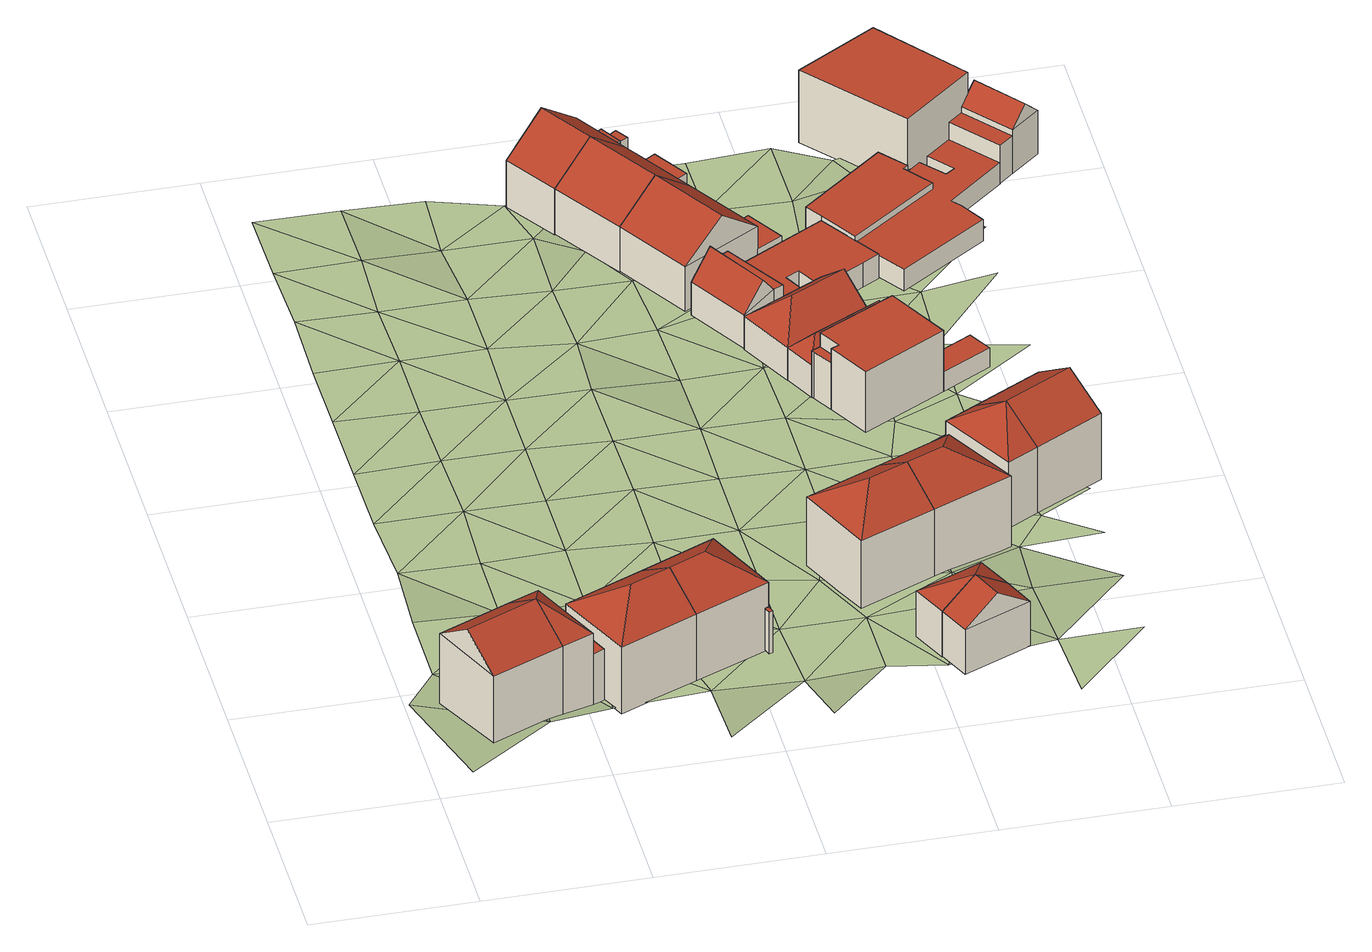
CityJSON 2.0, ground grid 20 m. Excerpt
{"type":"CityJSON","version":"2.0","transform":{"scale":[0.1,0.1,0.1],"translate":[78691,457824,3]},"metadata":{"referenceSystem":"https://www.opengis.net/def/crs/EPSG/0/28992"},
"CityObjects":{
"building1":{"type":"Building","attributes":{"RelativeEavesHeight":9.88,"AbsoluteEavesHeight":15.24,"RelativeRidgeHeight":13.44,"AbsoluteRidgeHeight":18.8,"roofType":"1030"},"geometry":[{"type":"Solid","lod":"2","boundaries":[[[[0,1,2,3]],[[1,4,5,2]],[[4,6,7,5]],[[6,0,3,7]],[[4,1,8]],[[0,6,9]],[[1,0,9,8]],[[6,4,8,9]],[[3,2,5,7]]]],"semantics":{"surfaces":[{"type":"WallSurface"},{"type":"RoofSurface","Slope":55.21,"Direction":156.64},{"type":"RoofSurface","Slope":55.21,"Direction":336.46},{"type":"GroundSurface"}],"values":[[0,0,0,0,0,0,1,2,3]]}}]},
"building2":{"type":"Building","children":["building2-1","building2-2","building2-3"]},
"building2-1":{"type":"BuildingPart","attributes":{"RelativeEavesHeight":7.2,"AbsoluteEavesHeight":12.3,"RelativeRidgeHeight":7.2,"AbsoluteRidgeHeight":12.3,"roofType":"1000"},"parents":["building2"],"geometry":[{"type":"Solid","lod":"2","boundaries":[[[[10,11,12,13]],[[11,14,15,12]],[[14,16,17,15]],[[16,10,13,17]],[[16,14,11,10]],[[13,12,15,17]]]],"semantics":{"surfaces":[{"type":"WallSurface"},{"type":"RoofSurface","Slope":90,"Direction":0},{"type":"GroundSurface"}],"values":[[0,0,0,0,1,2]]}}]},
"building2-2":{"type":"BuildingPart","attributes":{"RelativeEavesHeight":10.08,"AbsoluteEavesHeight":15.24,"RelativeRidgeHeight":13.65,"AbsoluteRidgeHeight":18.8,"roofType":"1120"},"parents":["building2"],"geometry":[{"type":"Solid","lod":"2","boundaries":[[[[18,19,20,21]],[[19,0,22,20]],[[0,6,23,22]],[[6,18,21,23]],[[19,18,9]],[[0,19,9]],[[6,0,9]],[[18,6,9]],[[21,20,22,23]]]],"semantics":{"surfaces":[{"type":"WallSurface"},{"type":"RoofSurface","Slope":49.25,"Direction":65.94},{"type":"RoofSurface","Slope":55.29,"Direction":156.73},{"type":"RoofSurface","Slope":0,"Direction":246.37},{"type":"RoofSurface","Slope":55.29,"Direction":336.37},{"type":"GroundSurface"}],"values":[[0,0,0,0,1,2,3,4,5]]}}]},
"building2-3":{"type":"BuildingPart","attributes":{"RelativeEavesHeight":7.18,"AbsoluteEavesHeight":12.3,"RelativeRidgeHeight":7.18,"AbsoluteRidgeHeight":12.3,"roofType":"1000"},"parents":["building2"],"geometry":[{"type":"Solid","lod":"2","boundaries":[[[[24,10,13,25]],[[10,26,27,13]],[[26,28,29,27]],[[28,24,25,29]],[[28,26,10,24]],[[25,13,27,29]]]],"semantics":{"surfaces":[{"type":"WallSurface"},{"type":"RoofSurface","Slope":90,"Direction":0},{"type":"GroundSurface"}],"values":[[0,0,0,0,1,2]]}}]},
"building3":{"type":"Building","children":["building3-1","building3-2"]},
"building3-1":{"type":"BuildingPart","attributes":{"RelativeEavesHeight":9.26,"AbsoluteEavesHeight":14.28,"RelativeRidgeHeight":12.75,"AbsoluteRidgeHeight":17.77,"roofType":"1130"},"parents":["building3"],"geometry":[{"type":"Solid","lod":"2","boundaries":[[[[30,31,32,33]],[[31,34,35,32]],[[34,36,37,35]],[[36,30,33,37]],[[34,31,38]],[[30,36,39]],[[31,30,39,38]],[[36,34,38,39]],[[33,32,35,37]]]],"semantics":{"surfaces":[{"type":"WallSurface"},{"type":"RoofSurface","Slope":56.08,"Direction":245.71},{"type":"RoofSurface","Slope":56.07,"Direction":156.31},{"type":"RoofSurface","Slope":56.07,"Direction":336.4},{"type":"GroundSurface"}],"values":[[0,0,0,0,1,0,2,3,4]]}}]},
"building3-2":{"type":"BuildingPart","attributes":{"RelativeEavesHeight":7.14,"AbsoluteEavesHeight":12.3,"RelativeRidgeHeight":7.14,"AbsoluteRidgeHeight":12.3,"roofType":"1000"},"parents":["building3"],"geometry":[{"type":"Solid","lod":"2","boundaries":[[[[40,16,41,42]],[[16,14,43,41]],[[14,40,42,43]],[[14,16,40]],[[42,41,43]]]],"semantics":{"surfaces":[{"type":"WallSurface"},{"type":"RoofSurface","Slope":90,"Direction":0},{"type":"GroundSurface"}],"values":[[0,0,0,1,2]]}}]},
"building4":{"type":"Building","children":["building4-1","building4-2"]},
"building4-1":{"type":"BuildingPart","attributes":{"RelativeEavesHeight":5.78,"AbsoluteEavesHeight":10.91,"RelativeRidgeHeight":5.78,"AbsoluteRidgeHeight":10.91,"roofType":"1000"},"parents":["building4"],"geometry":[{"type":"Solid","lod":"2","boundaries":[[[[44,45,46,47]],[[45,48,49,46]],[[48,50,51,49]],[[50,44,47,51]],[[50,48,45,44]],[[47,46,49,51]]]],"semantics":{"surfaces":[{"type":"WallSurface"},{"type":"RoofSurface","Slope":90,"Direction":0},{"type":"GroundSurface"}],"values":[[0,0,0,0,1,2]]}}]},
"building4-2":{"type":"BuildingPart","attributes":{"RelativeEavesHeight":9.39,"AbsoluteEavesHeight":14.28,"RelativeRidgeHeight":12.88,"AbsoluteRidgeHeight":17.77,"roofType":"1130"},"parents":["building4"],"geometry":[{"type":"Solid","lod":"2","boundaries":[[[[36,52,53,54]],[[52,55,56,53]],[[55,30,57,56]],[[30,36,54,57]],[[55,52,58]],[[36,30,39]],[[52,36,39,58]],[[30,55,58,39]],[[54,53,56,57]]]],"semantics":{"surfaces":[{"type":"WallSurface"},{"type":"RoofSurface","Slope":55.28,"Direction":66.54},{"type":"RoofSurface","Slope":56.02,"Direction":336.4},{"type":"RoofSurface","Slope":56.02,"Direction":156.3},{"type":"GroundSurface"}],"values":[[0,0,0,0,1,0,2,3,4]]}}]},
"building5":{"type":"Building","attributes":{"RelativeEavesHeight":9.59,"AbsoluteEavesHeight":14.37,"RelativeRidgeHeight":13.14,"AbsoluteRidgeHeight":17.92,"roofType":"1130"},"geometry":[{"type":"Solid","lod":"2","boundaries":[[[[59,60,61,62]],[[60,63,64,61]],[[63,65,66,64]],[[65,59,62,66]],[[63,60,67]],[[59,65,68]],[[60,59,68,67]],[[65,63,67,68]],[[62,61,64,66]]]],"semantics":{"surfaces":[{"type":"WallSurface"},{"type":"RoofSurface","Slope":55.43,"Direction":246.56},{"type":"RoofSurface","Slope":55.75,"Direction":156.81},{"type":"RoofSurface","Slope":55.75,"Direction":336.59},{"type":"GroundSurface"}],"values":[[0,0,0,0,1,0,2,3,4]]}}]},
"building6":{"type":"Building","attributes":{"RelativeEavesHeight":6.41,"AbsoluteEavesHeight":11.81,"RelativeRidgeHeight":9.62,"AbsoluteRidgeHeight":15.02,"roofType":"1120"},"geometry":[{"type":"Solid","lod":"2","boundaries":[[[[69,70,71,72]],[[70,73,74,71]],[[73,75,76,74]],[[75,69,72,76]],[[70,69,77]],[[73,70,77]],[[75,73,77]],[[69,75,77]],[[72,71,74,76]]]],"semantics":{"surfaces":[{"type":"WallSurface"},{"type":"RoofSurface","Slope":0,"Direction":156.53},{"type":"RoofSurface","Slope":54.94,"Direction":246.67},{"type":"RoofSurface","Slope":56.6,"Direction":336.65},{"type":"RoofSurface","Slope":54.94,"Direction":66.49},{"type":"GroundSurface"}],"values":[[0,0,0,0,1,2,3,4,5]]}}]},
"building7":{"type":"Building","attributes":{"RelativeEavesHeight":6.25,"AbsoluteEavesHeight":11.81,"RelativeRidgeHeight":9.46,"AbsoluteRidgeHeight":15.02,"roofType":"1030"},"geometry":[{"type":"Solid","lod":"2","boundaries":[[[[78,70,79,80]],[[70,69,81,79]],[[69,82,83,81]],[[82,78,80,83]],[[69,70,77]],[[78,82,84]],[[70,78,84,77]],[[82,69,77,84]],[[80,79,81,83]]]],"semantics":{"surfaces":[{"type":"WallSurface"},{"type":"RoofSurface","Slope":54.94,"Direction":246.52},{"type":"RoofSurface","Slope":54.94,"Direction":66.51},{"type":"GroundSurface"}],"values":[[0,0,0,0,0,0,1,2,3]]}}]},
"building8":{"type":"Building","children":["building8-1","building8-2","building8-3"]},
"building8-1":{"type":"BuildingPart","attributes":{"RelativeEavesHeight":2.19,"AbsoluteEavesHeight":6.1,"RelativeRidgeHeight":2.19,"AbsoluteRidgeHeight":6.1,"roofType":"1000"},"parents":["building8"],"geometry":[{"type":"Solid","lod":"2","boundaries":[[[[85,86,87,88]],[[86,89,90,87]],[[89,91,92,90]],[[91,85,88,92]],[[91,89,86,85]],[[88,87,90,92]]]],"semantics":{"surfaces":[{"type":"WallSurface"},{"type":"RoofSurface","Slope":90,"Direction":0},{"type":"GroundSurface"}],"values":[[0,0,0,0,1,2]]}}]},
"building8-2":{"type":"BuildingPart","attributes":{"RelativeEavesHeight":6.55,"AbsoluteEavesHeight":10.32,"RelativeRidgeHeight":10.94,"AbsoluteRidgeHeight":14.71,"roofType":"1030"},"parents":["building8"],"geometry":[{"type":"Solid","lod":"2","boundaries":[[[[93,94,95,96]],[[94,97,98,95]],[[97,99,100,98]],[[99,93,96,100]],[[97,94,101]],[[93,99,102]],[[94,93,102,101]],[[99,97,101,102]],[[96,95,98,100]]]],"semantics":{"surfaces":[{"type":"WallSurface"},{"type":"RoofSurface","Slope":52.1,"Direction":237.96},{"type":"RoofSurface","Slope":52.1,"Direction":58.12},{"type":"GroundSurface"}],"values":[[0,0,0,0,0,0,1,2,3]]}}]},
"building8-3":{"type":"BuildingPart","attributes":{"RelativeEavesHeight":2.72,"AbsoluteEavesHeight":6.61,"RelativeRidgeHeight":2.72,"AbsoluteRidgeHeight":6.61,"roofType":"1000"},"parents":["building8"],"geometry":[{"type":"Solid","lod":"2","boundaries":[[[[103,104,92,105]],[[104,106,107,92]],[[106,108,109,107]],[[108,110,111,109]],[[110,103,105,111]],[[110,108,106,104,103]],[[105,92,107,109,111]]]],"semantics":{"surfaces":[{"type":"WallSurface"},{"type":"RoofSurface","Slope":90,"Direction":0},{"type":"GroundSurface"}],"values":[[0,0,0,0,0,1,2]]}}]},
"building9":{"type":"Building","children":["building9-1","building9-2"]},
"building9-1":{"type":"BuildingPart","attributes":{"RelativeEavesHeight":2.82,"AbsoluteEavesHeight":6.91,"RelativeRidgeHeight":2.82,"AbsoluteRidgeHeight":6.91,"roofType":"1010"},"parents":["building9"],"geometry":[{"type":"Solid","lod":"2","boundaries":[[[[112,113,114,115]],[[113,116,117,114]],[[116,118,119,117]],[[118,112,115,119]],[[118,116,113,112]],[[115,114,117,119]]]],"semantics":{"surfaces":[{"type":"WallSurface"},{"type":"RoofSurface","Slope":90,"Direction":0},{"type":"GroundSurface"}],"values":[[0,0,0,0,1,2]]}}]},
"building9-2":{"type":"BuildingPart","attributes":{"RelativeEavesHeight":6.32,"AbsoluteEavesHeight":10.32,"RelativeRidgeHeight":10.71,"AbsoluteRidgeHeight":14.71,"roofType":"1030"},"parents":["building9"],"geometry":[{"type":"Solid","lod":"2","boundaries":[[[[120,93,121,122]],[[93,99,123,121]],[[99,124,125,123]],[[124,120,122,125]],[[99,93,102]],[[120,124,126]],[[93,120,126,102]],[[124,99,102,126]],[[122,121,123,125]]]],"semantics":{"surfaces":[{"type":"WallSurface"},{"type":"RoofSurface","Slope":51.97,"Direction":237.93},{"type":"RoofSurface","Slope":51.97,"Direction":58.12},{"type":"GroundSurface"}],"values":[[0,0,0,0,0,0,1,2,3]]}}]},
"building10":{"type":"Building","attributes":{"RelativeEavesHeight":9.82,"AbsoluteEavesHeight":14.37,"RelativeRidgeHeight":13.37,"AbsoluteRidgeHeight":17.92,"roofType":"1130"},"geometry":[{"type":"Solid","lod":"2","boundaries":[[[[65,127,128,129]],[[127,130,131,128]],[[130,59,132,131]],[[59,65,129,132]],[[130,127,133]],[[65,59,68]],[[127,65,68,133]],[[59,130,133,68]],[[129,128,131,132]]]],"semantics":{"surfaces":[{"type":"WallSurface"},{"type":"RoofSurface","Slope":55.81,"Direction":61.27},{"type":"RoofSurface","Slope":55.85,"Direction":336.59},{"type":"RoofSurface","Slope":55.85,"Direction":156.81},{"type":"GroundSurface"}],"values":[[0,0,0,0,1,0,2,3,4]]}}]},
"building11":{"type":"Building","children":["building11-1","building11-2"]},
"building11-1":{"type":"BuildingPart","attributes":{"RelativeEavesHeight":3.05,"AbsoluteEavesHeight":7.13,"RelativeRidgeHeight":3.05,"AbsoluteRidgeHeight":7.13,"roofType":"1000"},"parents":["building11"],"geometry":[{"type":"Solid","lod":"2","boundaries":[[[[134,135,136,137]],[[135,138,139,136]],[[138,140,141,139]],[[140,134,137,141]],[[140,138,135,134]],[[137,136,139,141]]]],"semantics":{"surfaces":[{"type":"WallSurface"},{"type":"RoofSurface","Slope":90,"Direction":0},{"type":"GroundSurface"}],"values":[[0,0,0,0,1,2]]}}]},
"building11-2":{"type":"BuildingPart","attributes":{"RelativeEavesHeight":6.24,"AbsoluteEavesHeight":10.32,"RelativeRidgeHeight":10.63,"AbsoluteRidgeHeight":14.71,"roofType":"1030"},"parents":["building11"],"geometry":[{"type":"Solid","lod":"2","boundaries":[[[[142,120,143,144]],[[120,124,145,143]],[[124,146,136,145]],[[146,142,144,136]],[[124,120,126]],[[142,146,147]],[[120,142,147,126]],[[146,124,126,147]],[[144,143,145,136]]]],"semantics":{"surfaces":[{"type":"WallSurface"},{"type":"RoofSurface","Slope":51.96,"Direction":238.45},{"type":"RoofSurface","Slope":51.96,"Direction":58.29},{"type":"GroundSurface"}],"values":[[0,0,0,0,0,0,1,2,3]]}}]},
"building12":{"type":"Building","attributes":{"RelativeEavesHeight":4.58,"AbsoluteEavesHeight":8.58,"RelativeRidgeHeight":7.83,"AbsoluteRidgeHeight":11.82,"roofType":"1130"},"geometry":[{"type":"Solid","lod":"2","boundaries":[[[[148,149,150,151]],[[149,152,153,150]],[[152,154,155,153]],[[154,148,151,155]],[[152,149,156]],[[148,154,157]],[[149,148,157,156]],[[154,152,156,157]],[[151,150,153,155]]]],"semantics":{"surfaces":[{"type":"WallSurface"},{"type":"RoofSurface","Slope":49.83,"Direction":243.66},{"type":"RoofSurface","Slope":49.84,"Direction":152.01},{"type":"RoofSurface","Slope":49.84,"Direction":331.93},{"type":"GroundSurface"}],"values":[[0,0,0,0,1,0,2,3,4]]}}]},
"building13":{"type":"Building","attributes":{"RelativeEavesHeight":4.46,"AbsoluteEavesHeight":8.58,"RelativeRidgeHeight":6.68,"AbsoluteRidgeHeight":10.79,"roofType":"1130"},"geometry":[{"type":"Solid","lod":"2","boundaries":[[[[158,159,160,161]],[[159,149,162,160]],[[149,148,163,162]],[[148,158,161,163]],[[149,159,164]],[[158,148,165]],[[159,158,165,164]],[[148,149,164,165]],[[161,160,162,163]]]],"semantics":{"surfaces":[{"type":"WallSurface"},{"type":"RoofSurface","Slope":44.99,"Direction":243.66},{"type":"RoofSurface","Slope":45.05,"Direction":152.61},{"type":"RoofSurface","Slope":45.05,"Direction":332.2},{"type":"GroundSurface"}],"values":[[0,0,0,0,1,0,2,3,4]]}}]},
"building14":{"type":"Building","children":["building14-1","building14-2"]},
"building14-1":{"type":"BuildingPart","attributes":{"RelativeEavesHeight":9.12,"AbsoluteEavesHeight":13.55,"RelativeRidgeHeight":12.76,"AbsoluteRidgeHeight":17.19,"roofType":"1120"},"parents":["building14"],"geometry":[{"type":"Solid","lod":"2","boundaries":[[[[166,167,168,169]],[[167,170,171,168]],[[170,172,173,171]],[[172,166,169,173]],[[167,166,174]],[[170,167,174]],[[172,170,174]],[[166,172,174]],[[169,168,171,173]]]],"semantics":{"surfaces":[{"type":"WallSurface"},{"type":"RoofSurface","Slope":55.56,"Direction":151.18},{"type":"RoofSurface","Slope":50.16,"Direction":241.47},{"type":"RoofSurface","Slope":55.56,"Direction":331.42},{"type":"RoofSurface","Slope":0,"Direction":61.43},{"type":"GroundSurface"}],"values":[[0,0,0,0,1,2,3,4,5]]}}]},
"building14-2":{"type":"BuildingPart","attributes":{"RelativeEavesHeight":7.23,"AbsoluteEavesHeight":11.71,"RelativeRidgeHeight":7.23,"AbsoluteRidgeHeight":11.71,"roofType":"1000"},"parents":["building14"],"geometry":[{"type":"Solid","lod":"2","boundaries":[[[[175,176,177,178]],[[176,179,128,177]],[[179,180,181,128]],[[180,182,183,181]],[[182,175,178,183]],[[182,180,179,176,175]],[[178,177,128,181,183]]]],"semantics":{"surfaces":[{"type":"WallSurface"},{"type":"RoofSurface","Slope":90,"Direction":225.55},{"type":"GroundSurface"}],"values":[[0,0,0,0,0,1,2]]}}]},
"building15":{"type":"Building","children":["building15-1","building15-2","building15-3","building15-4"]},
"building15-1":{"type":"BuildingPart","attributes":{"RelativeEavesHeight":5.31,"AbsoluteEavesHeight":9.41,"RelativeRidgeHeight":8.16,"AbsoluteRidgeHeight":12.26,"roofType":"1030"},"parents":["building15"],"geometry":[{"type":"Solid","lod":"2","boundaries":[[[[184,185,186,187]],[[185,188,189,186]],[[188,190,191,189]],[[190,184,187,191]],[[188,185,192]],[[184,190,193]],[[185,184,193,192]],[[190,188,192,193]],[[187,186,189,191]]]],"semantics":{"surfaces":[{"type":"WallSurface"},{"type":"RoofSurface","Slope":36.75,"Direction":60.05},{"type":"RoofSurface","Slope":38.2,"Direction":239.99},{"type":"GroundSurface"}],"values":[[0,0,0,0,0,0,1,2,3]]}}]},
"building15-2":{"type":"BuildingPart","attributes":{"RelativeEavesHeight":3.36,"AbsoluteEavesHeight":7.36,"RelativeRidgeHeight":3.36,"AbsoluteRidgeHeight":7.36,"roofType":"1000"},"parents":["building15"],"geometry":[{"type":"Solid","lod":"2","boundaries":[[[[194,195,196,197]],[[195,198,199,196]],[[198,200,155,199]],[[200,201,202,155]],[[201,203,204,202]],[[203,205,206,204]],[[205,207,208,206]],[[207,209,210,208]],[[209,211,212,210]],[[211,194,197,212]],[[211,209,207,205,203,201,200,198,195,194]],[[197,196,199,155,202,204,206,208,210,212]]]],"semantics":{"surfaces":[{"type":"WallSurface"},{"type":"RoofSurface","Slope":90,"Direction":0},{"type":"GroundSurface"}],"values":[[0,0,0,0,0,0,0,0,0,0,1,2]]}}]},
"building15-3":{"type":"BuildingPart","attributes":{"RelativeEavesHeight":6.08,"AbsoluteEavesHeight":10.16,"RelativeRidgeHeight":6.08,"AbsoluteRidgeHeight":10.16,"roofType":"1000"},"parents":["building15"],"geometry":[{"type":"Solid","lod":"2","boundaries":[[[[213,185,186,214]],[[185,184,187,186]],[[184,215,216,187]],[[215,213,214,216]],[[215,184,185,213]],[[214,186,187,216]]]],"semantics":{"surfaces":[{"type":"WallSurface"},{"type":"RoofSurface","Slope":90,"Direction":0},{"type":"GroundSurface"}],"values":[[0,0,0,0,1,2]]}}]},
"building15-4":{"type":"BuildingPart","attributes":{"RelativeEavesHeight":3.36,"AbsoluteEavesHeight":7.36,"RelativeRidgeHeight":3.36,"AbsoluteRidgeHeight":7.36,"roofType":"1000"},"parents":["building15"],"geometry":[{"type":"Solid","lod":"2","boundaries":[[[[207,201,202,208]],[[201,200,155,202]],[[200,209,210,155]],[[209,207,208,210]],[[209,200,201,207]],[[208,202,155,210]]]],"semantics":{"surfaces":[{"type":"WallSurface"},{"type":"RoofSurface","Slope":90,"Direction":0},{"type":"GroundSurface"}],"values":[[0,0,0,0,1,2]]}}]},
"building16":{"type":"Building","children":["building16-1","building16-2","building16-3"]},
"building16-1":{"type":"BuildingPart","attributes":{"RelativeEavesHeight":8.53,"AbsoluteEavesHeight":12.69,"RelativeRidgeHeight":8.53,"AbsoluteRidgeHeight":12.69,"roofType":"1000"},"parents":["building16"],"geometry":[{"type":"Solid","lod":"2","boundaries":[[[[217,218,219,220]],[[218,221,222,219]],[[221,223,224,222]],[[223,225,226,224]],[[225,227,228,226]],[[227,217,220,228]],[[227,225,223,221,218,217]],[[220,219,222,224,226,228]]]],"semantics":{"surfaces":[{"type":"WallSurface"},{"type":"RoofSurface","Slope":90,"Direction":0},{"type":"GroundSurface"}],"values":[[0,0,0,0,0,0,1,2]]}}]},
"building16-2":{"type":"BuildingPart","attributes":{"RelativeEavesHeight":6.53,"AbsoluteEavesHeight":10.69,"RelativeRidgeHeight":6.53,"AbsoluteRidgeHeight":10.69,"roofType":"1000"},"parents":["building16"],"geometry":[{"type":"Solid","lod":"2","boundaries":[[[[229,230,224,226]],[[230,231,232,224]],[[231,233,234,232]],[[233,235,228,234]],[[235,229,226,228]],[[235,233,231,230,229]],[[226,224,232,234,228]]]],"semantics":{"surfaces":[{"type":"WallSurface"},{"type":"RoofSurface","Slope":90,"Direction":0},{"type":"GroundSurface"}],"values":[[0,0,0,0,0,1,2]]}}]},
"building16-3":{"type":"BuildingPart","attributes":{"RelativeEavesHeight":2.66,"AbsoluteEavesHeight":6.9,"RelativeRidgeHeight":2.66,"AbsoluteRidgeHeight":6.9,"roofType":"1000"},"parents":["building16"],"geometry":[{"type":"Solid","lod":"2","boundaries":[[[[236,237,238,239]],[[237,240,241,238]],[[240,242,219,241]],[[242,236,239,219]],[[242,240,237,236]],[[239,238,241,219]]]],"semantics":{"surfaces":[{"type":"WallSurface"},{"type":"RoofSurface","Slope":90,"Direction":0},{"type":"GroundSurface"}],"values":[[0,0,0,0,1,2]]}}]},
"building17":{"type":"Building","attributes":{"RelativeEavesHeight":9.18,"AbsoluteEavesHeight":13.55,"RelativeRidgeHeight":12.82,"AbsoluteRidgeHeight":17.19,"roofType":"1030"},"geometry":[{"type":"Solid","lod":"2","boundaries":[[[[243,166,169,244]],[[166,172,173,169]],[[172,245,246,173]],[[245,243,244,246]],[[172,166,174]],[[243,245,247]],[[166,243,247,174]],[[245,172,174,247]],[[244,169,173,246]]]],"semantics":{"surfaces":[{"type":"WallSurface"},{"type":"RoofSurface","Slope":55.51,"Direction":151.25},{"type":"RoofSurface","Slope":55.51,"Direction":331.37},{"type":"GroundSurface"}],"values":[[0,0,0,0,0,0,1,2,3]]}}]},
"building18":{"type":"Building","children":["building18-1","building18-2","building18-3","building18-4"]},
"building18-1":{"type":"BuildingPart","attributes":{"RelativeEavesHeight":6.04,"AbsoluteEavesHeight":10.35,"RelativeRidgeHeight":8.42,"AbsoluteRidgeHeight":12.73,"roofType":"1030"},"parents":["building18"],"geometry":[{"type":"Solid","lod":"2","boundaries":[[[[248,249,250,251]],[[249,252,253,250]],[[252,254,255,253]],[[254,248,251,255]],[[252,249,256]],[[248,254,257]],[[249,248,257,256]],[[254,252,256,257]],[[251,250,253,255]]]],"semantics":{"surfaces":[{"type":"WallSurface"},{"type":"RoofSurface","Slope":45,"Direction":230.56},{"type":"RoofSurface","Slope":45,"Direction":51.05},{"type":"GroundSurface"}],"values":[[0,0,0,0,0,0,1,2,3]]}}]},
"building18-2":{"type":"BuildingPart","attributes":{"RelativeEavesHeight":5.34,"AbsoluteEavesHeight":9.65,"RelativeRidgeHeight":5.34,"AbsoluteRidgeHeight":9.65,"roofType":"1000"},"parents":["building18"],"geometry":[{"type":"Solid","lod":"2","boundaries":[[[[258,259,251,250]],[[259,260,261,251]],[[260,262,263,261]],[[262,258,250,263]],[[262,260,259,258]],[[250,251,261,263]]]],"semantics":{"surfaces":[{"type":"WallSurface"},{"type":"RoofSurface","Slope":90,"Direction":0},{"type":"GroundSurface"}],"values":[[0,0,0,0,1,2]]}}]},
"building18-3":{"type":"BuildingPart","attributes":{"RelativeEavesHeight":3.81,"AbsoluteEavesHeight":7.95,"RelativeRidgeHeight":3.81,"AbsoluteRidgeHeight":7.95,"roofType":"1000"},"parents":["building18"],"geometry":[{"type":"Solid","lod":"2","boundaries":[[[[264,265,266,267]],[[265,268,269,266]],[[268,270,271,269]],[[270,272,273,271]],[[272,274,275,273]],[[274,276,277,275]],[[276,264,267,277]],[[276,274,272,270,268,265,264]],[[267,266,269,271,273,275,277]]]],"semantics":{"surfaces":[{"type":"WallSurface"},{"type":"RoofSurface","Slope":90,"Direction":351.81},{"type":"GroundSurface"}],"values":[[0,0,0,0,0,0,0,1,2]]}}]},
"building18-4":{"type":"BuildingPart","attributes":{"RelativeEavesHeight":2.98,"AbsoluteEavesHeight":7.15,"RelativeRidgeHeight":2.98,"AbsoluteRidgeHeight":7.15,"roofType":"1000"},"parents":["building18"],"geometry":[{"type":"Solid","lod":"2","boundaries":[[[[278,279,280,281]],[[279,282,283,280]],[[282,284,285,283]],[[284,286,287,285]],[[286,288,289,287]],[[288,290,291,289]],[[290,292,293,291]],[[292,294,295,293]],[[294,296,297,295]],[[296,298,299,297]],[[298,300,301,299]],[[300,302,303,301]],[[302,304,305,303]],[[304,306,307,305]],[[306,278,281,307]],[[306,304,302,300,298,296,294,292,290,288,286,284,282,279,278]],[[281,280,283,285,287,289,291,293,295,297,299,301,303,305,307]]]],"semantics":{"surfaces":[{"type":"WallSurface"},{"type":"RoofSurface","Slope":90,"Direction":0},{"type":"GroundSurface"}],"values":[[0,0,0,0,0,0,0,0,0,0,0,0,0,0,0,1,2]]}}]},
"building19":{"type":"Building","attributes":{"RelativeEavesHeight":10.17,"AbsoluteEavesHeight":14.53,"RelativeRidgeHeight":10.17,"AbsoluteRidgeHeight":14.53,"roofType":"1000"},"geometry":[{"type":"Solid","lod":"2","boundaries":[[[[308,309,310,311]],[[309,312,313,310]],[[312,314,315,313]],[[314,308,311,315]],[[314,312,309,308]],[[311,310,313,315]]]],"semantics":{"surfaces":[{"type":"WallSurface"},{"type":"RoofSurface","Slope":90,"Direction":0},{"type":"GroundSurface"}],"values":[[0,0,0,0,1,2]]}}]},
"terrain1":{"type":"TINRelief","geometry":[{"type":"CompositeSurface","lod":"2","boundaries":[[[316,317,318]],[[319,316,318]],[[320,319,321]],[[319,318,322]],[[323,320,321]],[[319,322,321]],[[322,318,324]],[[325,323,326]],[[323,321,327]],[[323,327,326]],[[321,322,328]],[[329,325,330]],[[322,324,328]],[[325,326,330]],[[327,321,331]],[[332,329,333]],[[321,328,331]],[[329,330,333]],[[334,332,335]],[[328,324,336]],[[326,327,337]],[[327,331,337]],[[338,334,335]],[[332,333,335]],[[331,328,339]],[[330,326,340]],[[328,336,339]],[[326,337,341]],[[342,338,343]],[[338,335,343]],[[326,341,340]],[[333,330,344]],[[331,339,345]],[[337,331,346]],[[347,342,348]],[[335,333,344]],[[336,349,350]],[[342,343,348]],[[330,340,344]],[[331,345,346]],[[341,337,351]],[[339,336,352]],[[343,335,353]],[[347,348,354]],[[337,346,351]],[[345,339,352]],[[335,344,353]],[[340,341,355]],[[336,350,352]],[[348,343,356]],[[341,351,355]],[[343,353,356]],[[344,340,357]],[[346,345,358]],[[354,348,359]],[[345,352,358]],[[340,355,357]],[[348,356,359]],[[351,346,360]],[[350,361,362]],[[353,344,363]],[[346,358,360]],[[354,359,364]],[[352,350,365]],[[344,357,363]],[[355,351,366]],[[356,353,367]],[[358,352,368]],[[351,360,366]],[[350,362,365]],[[353,363,367]],[[360,358,368]],[[359,356,369]],[[357,355,370]],[[352,365,368]],[[355,366,370]],[[364,359,371]],[[356,367,369]],[[363,357,372]],[[365,362,373]],[[360,368,374]],[[357,370,372]],[[359,369,371]],[[366,360,375]],[[367,363,376]],[[370,366,375]],[[360,374,375]],[[363,372,377]],[[368,365,378]],[[369,367,379]],[[365,373,380]],[[363,377,376]],[[374,368,378]],[[367,376,379]],[[372,370,381]],[[370,375,382]],[[365,380,378]],[[371,369,383]],[[377,372,381]],[[370,382,381]],[[369,379,383]],[[380,373,384]],[[375,374,385]],[[374,378,385]],[[376,377,386]],[[382,375,387]],[[379,376,388]],[[377,381,389]],[[378,380,390]],[[375,385,387]],[[380,384,390]],[[383,379,388]],[[377,389,386]],[[385,378,391]],[[382,387,392]],[[381,382,393]],[[376,386,388]],[[378,390,391]],[[384,394,395]],[[382,392,393]],[[389,381,396]],[[387,385,397]],[[390,384,398]],[[385,391,399]],[[383,388,400]],[[386,389,396]],[[381,393,396]],[[392,387,397]],[[391,390,398]],[[385,399,397]],[[388,386,401]],[[386,396,401]],[[393,392,402]],[[392,397,402]],[[399,391,403]],[[400,388,404]],[[388,401,405]],[[397,399,406]],[[396,393,407]],[[393,402,408]],[[388,405,404]],[[401,396,407]],[[402,397,409]],[[393,408,407]],[[405,401,410]],[[408,402,411]],[[404,405,412]],[[405,410,412]],[[401,407,413]],[[407,408,414]],[[410,401,413]],[[412,410,415]]]}]}
},
"vertices":[
[165,100,122],[76,62,122],[76,62,24],[165,100,24],[35,155,122],[35,155,24],[124,194,122],[124,194,24],[56,108,158],[145,147,158],
[177,217,93],[183,220,93],[183,220,21],[177,217,21],[195,192,93],[195,192,21],[188,191,93],[188,191,21],
[162,210,122],[204,116,122],[204,116,22],[162,210,22],[165,100,22],[124,194,22],
[162,210,93],[162,210,21],[218,123,93],[218,123,21],[204,116,93],[204,116,21],
[328,137,113],[232,95,113],[232,95,20],[328,137,20],[189,190,113],[189,190,20],[287,232,113],[287,232,20],[258,163,148],[308,185,148],
[189,190,93],[188,191,22],[189,190,22],[195,192,22],
[424,169,79],[419,167,79],[419,167,21],[424,169,21],[416,176,79],[416,176,21],[421,178,79],[421,178,21],
[379,273,113],[379,273,19],[287,232,19],[421,178,113],[421,178,19],[328,137,19],[354,205,148],
[634,270,114],[540,230,114],[540,230,18],[634,270,18],[499,325,114],[499,325,18],[593,366,114],[593,366,18],[566,298,149],[614,318,149],
[691,149,88],[607,113,88],[607,113,24],[691,149,24],[587,158,88],[587,158,24],[671,194,88],[671,194,24],[649,131,120],
[624,73,88],[607,113,26],[624,73,26],[691,149,26],[708,109,88],[708,109,26],[666,91,120],
[460,1154,31],[472,1162,31],[472,1162,9],[460,1154,9],[482,1146,31],[482,1146,9],[469,1138,31],[469,1138,9],
[367,1014,73],[326,1079,73],[326,1079,8],[367,1014,8],[421,1140,73],[421,1140,8],[462,1074,73],[462,1074,8],[374,1110,117],[415,1044,117],
[455,1162,36],[469,1138,36],[455,1162,9],[471,1136,36],[471,1136,9],[437,1114,36],[437,1114,9],[421,1140,36],[421,1140,9],
[490,1029,39],[463,1073,39],[463,1073,11],[490,1029,11],[502,1098,39],[502,1098,11],[529,1054,39],[529,1054,11],
[422,927,73],[367,1014,10],[422,927,10],[462,1074,10],[517,985,73],[517,985,10],[470,956,117],
[682,405,114],[682,405,15],[593,366,15],[733,312,114],[733,312,15],[634,270,15],[660,338,149],
[606,911,41],[574,893,41],[574,893,11],[606,911,11],[546,939,41],[546,939,11],[578,958,41],[578,958,11],
[477,836,73],[422,927,11],[477,836,11],[517,985,11],[574,893,73],[526,864,117],
[664,738,56],[560,683,56],[560,683,10],[664,738,10],[526,752,56],[526,752,10],[628,806,56],[628,806,10],[577,736,88],[646,772,88],
[685,699,56],[579,644,56],[579,644,11],[685,699,11],[560,683,11],[664,738,11],[589,674,78],[674,718,78],
[776,369,106],[738,348,106],[738,348,14],[776,369,14],[687,441,106],[687,441,14],[726,462,106],[726,462,14],[751,415,142],
[738,348,87],[719,337,87],[719,337,15],[738,348,15],[682,405,87],[668,431,87],[668,431,15],[687,441,87],[687,441,15],
[520,850,72],[565,773,72],[565,773,11],[520,850,11],[526,752,57],[526,752,11],[482,828,57],[482,828,11],[551,765,93],[507,842,93],
[655,926,44],[704,849,44],[704,849,10],[655,926,10],[683,837,44],[683,837,10],[628,806,44],[624,809,44],[624,809,10],[609,838,44],[609,838,10],[592,829,44],[592,829,10],[607,800,44],[607,800,10],[577,779,44],[577,779,10],[531,856,44],[531,856,10],
[577,779,72],[577,779,11],[531,856,72],[531,856,11],
[685,699,97],[726,621,97],[726,621,12],[685,699,12],[623,564,97],[623,564,12],[595,616,97],[595,616,12],[605,621,97],[605,621,12],[590,649,97],[590,649,12],
[605,621,77],[595,616,77],[581,640,77],[581,640,12],[579,644,77],[579,644,12],[590,649,77],
[711,650,39],[771,683,39],[771,683,12],[711,650,12],[787,654,39],[787,654,12],[726,621,39],
[861,415,106],[861,415,14],[810,508,106],[810,508,14],[835,461,142],
[895,1005,74],[848,1062,74],[848,1062,13],[895,1005,13],[885,1092,74],[885,1092,13],[931,1035,74],[931,1035,13],[867,1077,97],[913,1020,97],
[848,1062,66],[895,1005,66],[877,990,66],[877,990,13],[830,1047,66],[830,1047,13],
[655,926,50],[642,947,50],[642,947,11],[655,926,11],[745,1030,50],[745,1030,11],[772,998,50],[772,998,11],[766,993,50],[766,993,11],[792,959,50],[792,959,11],[684,880,50],[684,880,11],
[792,959,42],[766,993,42],[766,993,12],[792,959,12],[772,998,42],[772,998,12],[788,1012,42],[788,1012,12],[813,983,42],[813,983,12],[824,991,42],[824,991,12],[799,1021,42],[799,1021,12],[830,1047,42],[830,1047,12],[877,990,42],[877,990,12],[807,932,42],[807,932,12],[816,921,42],[816,921,12],[834,889,42],[834,889,12],[726,817,42],[726,817,12],[704,849,42],[704,849,12],[684,880,42],[684,880,12],
[858,1069,115],[772,998,115],[772,998,14],[858,1069,14],[673,1116,115],[673,1116,14],[773,1176,115],[773,1176,14],
[1,159,25],[40,9,32],[146,82,32],[40,211,24],[40,312,24],[140,311,21],[149,214,22],[46,412,20],[223,102,24],[41,511,19],[145,511,19],[141,409,20],[228,224,20],[41,609,18],[142,612,18],[239,309,19],[40,711,18],[140,709,17],[40,809,16],[140,810,16],[339,111,23],[240,412,20],[42,910,15],[305,258,20],[240,612,18],[240,510,19],[40,1008,13],[138,909,14],[240,710,16],[340,310,18],[341,408,17],[39,1109,12],[142,1010,13],[340,11,30],[446,105,23],[341,510,18],[441,211,20],[242,811,15],[142,1111,10],[340,608,16],[242,911,13],[339,710,15],[441,310,18],[235,1012,9],[440,410,16],[463,29,30],[541,110,24],[344,804,11],[239,1109,8],[541,209,22],[440,510,16],[340,909,10],[506,293,19],[342,1012,9],[442,610,14],[324,1081,8],[441,709,11],[610,94,26],[539,409,16],[540,509,14],[432,907,10],[438,809,11],[654,269,23],[393,971,12],[642,213,23],[538,711,11],[541,612,12],[442,1111,10],[740,108,30],[640,409,15],[554,881,11],[640,511,14],[541,1014,12],[554,841,11],[736,220,23],[741,308,16],[660,579,11],[662,722,11],[745,11,30],[840,110,30],[640,811,10],[739,507,13],[839,209,31],[779,361,16],[540,1108,12],[632,922,11],[739,611,13],[841,312,17],[639,1109,16],[641,1011,12],[844,398,16],[743,809,13],[739,709,13],[827,535,13],[723,1022,20],[841,683,13],[701,1066,20],[842,910,15],[836,825,13],[840,1110,14]
]}
